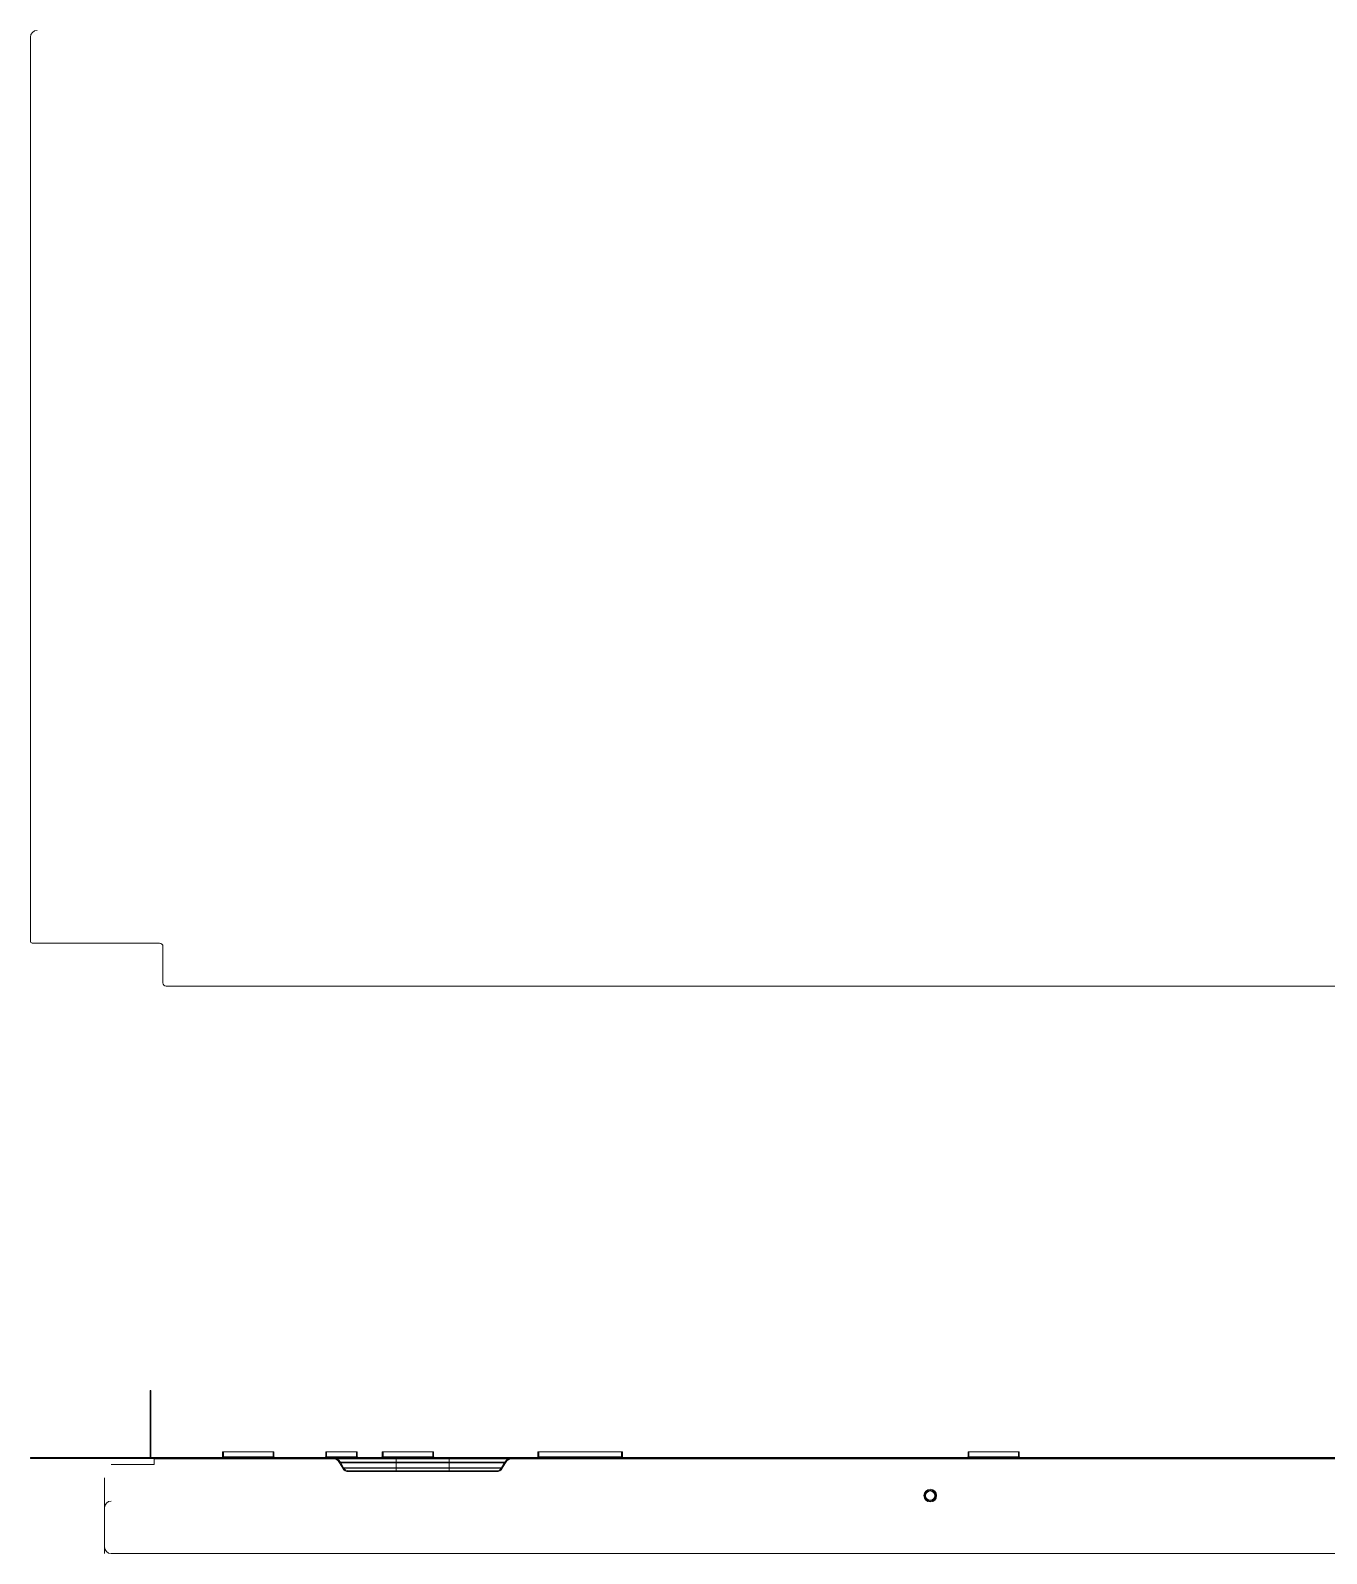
# Model space of a CAD drawing. Header units: millimetres. Extents: x 7272 to 8476, y 7107 to 8261.
# Drawn here: x 7272.3 to 7663.8, y 7106.8 to 7567 of the extents above; entities that cross this region are included whole.
import ezdxf

# ---------------------------------------------------------------- set-up
doc = ezdxf.new("R2010")
doc.units = ezdxf.units.MM
doc.linetypes.add('DASHED', pattern=[0])
doc.layers.add('MATER', color=5, linetype='Continuous')

msp = doc.modelspace()

# ---------------------------------------------------------------- linework, layer by layer
at = {"layer": 'MATER', "color": 155, "linetype": 'Continuous', "lineweight": 13}
for p, q in [((7272.26, 7564.97), (7272.26, 7291.75)), ((7311.28, 7291.25), (7272.76, 7291.25)), ((7312.28, 7279.25), (7312.28, 7290.25)), ((8014.28, 7278.25), (7313.28, 7278.25)), ((7308.66, 7156.09), (7308.41, 7156.09)), ((7308.41, 7156.09), (7308.54, 7156.09)), ((7308.54, 7156.09), (7308.66, 7156.09)), ((7308.41, 7154.86), (7308.66, 7154.86)), ((7272.78, 7135.84), (7272.78, 7135.59)), ((7364.11, 7135.49), (7309.66, 7135.49)), ((7311.28, 7135.59), (7311.28, 7135.84)), ((7312.28, 7135.59), (7312.28, 7135.84)), ((7313.28, 7135.84), (7313.28, 7135.59)), ((7345.8, 7136.09), (7330.3, 7136.09)), ((7366.21, 7136.09), (7361.46, 7136.09)), ((7382.71, 7134.29), (7365.65, 7134.29)), ((7365.87, 7134.42), (7366.85, 7132.72)), ((7370.96, 7136.09), (7366.21, 7136.09)), ((7366.63, 7132.59), (7382.71, 7132.59)), ((7394.01, 7136.09), (7378.51, 7136.09)), ((7382.71, 7134.29), (7382.71, 7135.59)), ((7382.71, 7134.29), (7382.71, 7132.59)), ((7398.71, 7134.29), (7382.71, 7134.29)), ((7382.71, 7131.59), (7382.71, 7132.59)), ((7382.71, 7132.59), (7398.71, 7132.59)), ((7398.71, 7134.29), (7398.71, 7135.59)), ((7415.77, 7134.29), (7398.71, 7134.29)), ((7398.71, 7132.59), (7398.71, 7134.29)), ((7398.71, 7132.59), (7414.79, 7132.59)), ((7398.71, 7131.59), (7398.71, 7132.59)), ((7414.79, 7132.59), (7415.77, 7134.29)), ((7704.24, 7135.49), (7417.31, 7135.49)), ((7451.05, 7136.09), (7425.55, 7136.09)), ((7563.21, 7136.09), (7555.46, 7136.09)), ((7570.96, 7136.09), (7563.21, 7136.09)), ((7382.71, 7131.59), (7398.71, 7131.59))]:
    msp.add_line(p, q, dxfattribs=at)
at = {"layer": 'MATER', "color": 155, "linetype": 'DASHED', "lineweight": 13}
for p, q in [((7308.41, 7156.1), (7308.66, 7156.11)), ((7308.41, 7156.1), (7308.66, 7156.11)), ((7308.66, 7156.1), (7308.41, 7156.09)), ((7308.66, 7156.1), (7308.41, 7156.09)), ((7308.41, 7156.09), (7308.66, 7156.09)), ((7308.41, 7156.09), (7308.66, 7156.09)), ((7308.66, 7156.09), (7308.41, 7156.09)), ((7308.54, 7156.09), (7308.41, 7156.09)), ((7308.66, 7155.62), (7308.41, 7155.62)), ((7308.41, 7155.62), (7308.66, 7155.62)), ((7308.66, 7155.61), (7308.41, 7155.6)), ((7308.41, 7155.59), (7308.66, 7155.6)), ((7308.41, 7155.09), (7308.66, 7155.09)), ((7308.66, 7155.09), (7308.41, 7155.09)), ((7308.66, 7156.09), (7308.54, 7156.09)), ((7308.66, 7155.07), (7308.41, 7155.07)), ((7272.26, 7135.84), (7272.26, 7135.59)), ((7274.26, 7135.59), (7274.26, 7135.84)), ((7309.16, 7135.59), (7309.16, 7135.84)), ((7309.16, 7135.84), (7309.16, 7135.59)), ((7309.16, 7135.84), (7309.16, 7135.59)), ((7309.16, 7135.59), (7309.16, 7135.84)), ((7309.66, 7135.59), (7309.66, 7135.84)), ((7912.31, 7135.84), (7309.66, 7135.84)), ((7309.66, 7135.59), (7309.66, 7135.84)), ((7912.31, 7135.59), (7309.66, 7135.59)), ((7309.66, 7135.49), (7912.31, 7135.49)), ((7312.28, 7135.59), (7312.28, 7135.84)), ((7330.55, 7136.09), (7345.55, 7136.09)), ((7370.96, 7136.09), (7361.46, 7136.09)), ((7361.71, 7136.09), (7370.71, 7136.09)), ((7417.31, 7135.49), (7364.11, 7135.49)), ((7366.63, 7132.59), (7365.65, 7134.29)), ((7365.65, 7134.29), (7382.71, 7134.29)), ((7366.85, 7132.72), (7365.87, 7134.42)), ((7365.87, 7134.42), (7382.71, 7134.42)), ((7382.71, 7134.42), (7365.87, 7134.42)), ((7382.71, 7132.59), (7366.63, 7132.59)), ((7382.71, 7132.72), (7366.85, 7132.72)), ((7366.85, 7132.72), (7382.71, 7132.72)), ((7378.76, 7136.09), (7393.76, 7136.09)), ((7382.71, 7135.84), (7398.71, 7135.84)), ((7398.71, 7135.84), (7382.71, 7135.84)), ((7382.71, 7135.84), (7382.71, 7134.42)), ((7382.71, 7134.42), (7382.71, 7135.84)), ((7398.71, 7135.59), (7382.71, 7135.59)), ((7382.71, 7135.59), (7398.71, 7135.59)), ((7382.71, 7135.59), (7382.71, 7134.29)), ((7398.71, 7134.42), (7382.71, 7134.42)), ((7382.71, 7134.42), (7398.71, 7134.42)), ((7382.71, 7134.42), (7382.71, 7132.72)), ((7382.71, 7132.72), (7382.71, 7134.42)), ((7382.71, 7134.29), (7398.71, 7134.29)), ((7382.71, 7132.59), (7382.71, 7134.29)), ((7382.71, 7131.84), (7382.71, 7132.72)), ((7398.71, 7132.72), (7382.71, 7132.72)), ((7382.71, 7131.84), (7382.71, 7132.72)), ((7382.71, 7132.72), (7398.71, 7132.72)), ((7398.71, 7132.59), (7382.71, 7132.59)), ((7382.71, 7132.59), (7382.71, 7131.59)), ((7398.71, 7135.84), (7398.71, 7134.42)), ((7398.71, 7134.42), (7398.71, 7135.84)), ((7398.71, 7135.59), (7398.71, 7134.29)), ((7398.71, 7134.42), (7415.55, 7134.42)), ((7398.71, 7132.72), (7398.71, 7134.42)), ((7398.71, 7134.42), (7398.71, 7132.72)), ((7415.55, 7134.42), (7398.71, 7134.42)), ((7398.71, 7134.29), (7398.71, 7132.59)), ((7398.71, 7134.29), (7415.77, 7134.29)), ((7398.71, 7132.72), (7398.71, 7131.84)), ((7414.57, 7132.72), (7398.71, 7132.72)), ((7398.71, 7132.72), (7398.71, 7131.84)), ((7398.71, 7132.72), (7414.57, 7132.72)), ((7414.79, 7132.59), (7398.71, 7132.59)), ((7398.71, 7132.59), (7398.71, 7131.59)), ((7415.55, 7134.42), (7414.57, 7132.72)), ((7415.77, 7134.29), (7414.79, 7132.59)), ((7425.8, 7136.09), (7450.8, 7136.09)), ((7570.96, 7136.09), (7555.46, 7136.09)), ((7555.71, 7136.09), (7570.71, 7136.09)), ((7398.71, 7131.84), (7382.71, 7131.84)), ((7398.71, 7131.59), (7382.71, 7131.59))]:
    msp.add_line(p, q, dxfattribs=at)
at = {"layer": 'MATER', "color": 92, "linetype": 'Continuous', "lineweight": 13}
for p, q in [((7308.66, 7156.11), (7308.41, 7156.1)), ((7308.66, 7156.09), (7308.41, 7156.09)), ((7308.41, 7156.09), (7308.41, 7154.86)), ((7308.66, 7156.09), (7308.41, 7156.09)), ((7308.66, 7156.11), (7308.66, 7156.09)), ((7308.66, 7154.86), (7308.66, 7156.09)), ((7308.41, 7135.94), (7308.41, 7154.86)), ((7308.66, 7135.94), (7308.66, 7154.86)), ((7330.3, 7137.54), (7345.8, 7137.54)), ((7330.3, 7137.54), (7330.3, 7136.09)), ((7345.8, 7136.09), (7345.8, 7137.54)), ((7361.46, 7137.54), (7370.96, 7137.54)), ((7361.46, 7137.54), (7361.46, 7136.09)), ((7370.96, 7136.09), (7370.96, 7137.54)), ((7378.51, 7137.54), (7394.01, 7137.54)), ((7378.51, 7137.54), (7378.51, 7136.09)), ((7394.01, 7136.09), (7394.01, 7137.54)), ((7425.55, 7137.54), (7425.55, 7136.09)), ((7425.55, 7137.54), (7451.05, 7137.54)), ((7451.05, 7136.09), (7451.05, 7137.54)), ((7555.46, 7137.54), (7570.96, 7137.54)), ((7555.46, 7137.54), (7555.46, 7136.09)), ((7570.96, 7136.09), (7570.96, 7137.54)), ((7296.66, 7133.69), (7309.66, 7133.69)), ((7309.66, 7135.59), (7309.66, 7135.49)), ((7309.66, 7133.69), (7309.66, 7135.49)), ((7294.66, 7106.84), (7294.66, 7129.69)), ((7900.56, 7106.84), (7296.66, 7106.84))]:
    msp.add_line(p, q, dxfattribs=at)
at = {"layer": 'MATER', "color": 92, "linetype": 'DASHED', "lineweight": 13}
for p, q in [((7308.66, 7156.1), (7308.41, 7156.1)), ((7308.66, 7138.39), (7308.41, 7138.39)), ((7308.66, 7137.31), (7308.41, 7137.31)), ((7308.66, 7136.72), (7308.41, 7136.72)), ((7330.55, 7137.54), (7330.55, 7136.09)), ((7345.55, 7136.09), (7345.55, 7137.54)), ((7361.71, 7137.54), (7361.71, 7136.09)), ((7370.71, 7136.09), (7370.71, 7137.54)), ((7378.76, 7137.54), (7378.76, 7136.09)), ((7393.76, 7136.09), (7393.76, 7137.54)), ((7425.8, 7137.54), (7425.8, 7136.09)), ((7450.8, 7136.09), (7450.8, 7137.54)), ((7555.71, 7137.54), (7555.71, 7136.09)), ((7570.71, 7136.09), (7570.71, 7137.54)), ((7309.66, 7135.59), (7309.66, 7135.84)), ((7309.91, 7135.59), (7309.91, 7135.84)), ((7310.66, 7135.59), (7310.66, 7135.84))]:
    msp.add_line(p, q, dxfattribs=at)
at = {"layer": 'MATER', "color": 30, "linetype": 'Continuous', "lineweight": 13}
for p, q in [((7272.26, 7135.59), (7272.26, 7135.84)), ((7272.26, 7135.84), (7272.28, 7135.84)), ((7272.28, 7135.59), (7272.26, 7135.59)), ((7272.28, 7135.84), (7272.28, 7135.59)), ((8014.28, 7135.84), (7313.28, 7135.84)), ((8014.28, 7135.59), (7313.28, 7135.59)), ((7366.63, 7132.59), (7365.65, 7134.29)), ((7415.77, 7134.29), (7414.79, 7132.59)), ((7382.71, 7131.59), (7368.36, 7131.59)), ((7398.71, 7131.59), (7382.71, 7131.59)), ((7413.05, 7131.59), (7398.71, 7131.59))]:
    msp.add_line(p, q, dxfattribs=at)
at = {"layer": 'MATER', "color": 1, "linetype": 'Continuous', "lineweight": 13}
for p, q in [((7272.28, 7135.84), (7272.78, 7135.84)), ((7272.78, 7135.59), (7272.28, 7135.59)), ((7311.28, 7135.84), (7272.78, 7135.84)), ((7311.28, 7135.59), (7272.78, 7135.59)), ((7311.28, 7135.84), (7312.28, 7135.84)), ((7312.28, 7135.59), (7311.28, 7135.59)), ((7312.28, 7135.59), (7312.28, 7135.84)), ((7312.28, 7135.84), (7313.28, 7135.84)), ((7313.28, 7135.59), (7312.28, 7135.59))]:
    msp.add_line(p, q, dxfattribs=at)
at = {"layer": 'MATER', "color": 30, "linetype": 'DASHED', "lineweight": 13}
for p, q in [((7309.92, 7135.84), (7309.92, 7135.59)), ((7366.85, 7132.72), (7365.87, 7134.42)), ((7415.55, 7134.42), (7414.57, 7132.72)), ((7516.81, 7135.84), (7516.81, 7135.59)), ((7519.61, 7135.59), (7519.61, 7135.84)), ((7368.36, 7131.84), (7382.71, 7131.84)), ((7382.71, 7131.84), (7398.71, 7131.84)), ((7398.71, 7131.84), (7413.05, 7131.84))]:
    msp.add_line(p, q, dxfattribs=at)
at = {"layer": 'MATER', "color": 155, "linetype": 'DASHED', "lineweight": 13}
msp.add_circle((7544.05, 7124.34), 1.9, dxfattribs=at)
at = {"layer": 'MATER', "color": 155, "linetype": 'Continuous', "lineweight": 13}
msp.add_circle((7544.05, 7124.34), 1.9, dxfattribs=at)
at = {"layer": 'MATER', "color": 92, "linetype": 'Continuous', "lineweight": 13}
for radius in [1.65, 1.4]:
    msp.add_circle((7544.05, 7124.34), radius, dxfattribs=at)
at = {"layer": 'MATER', "color": 155, "linetype": 'Continuous', "lineweight": 13}
for centre, radius, start, end in [((7274.26, 7564.97), 2, 90, 180), ((7272.76, 7291.75), 0.5, 180, 270), ((7311.28, 7290.25), 1, 0, 90), ((7313.28, 7279.25), 1, 180, 270), ((7544.05, 7124.34), 1.65, 270.0056, 270), ((7544.05, 7124.34), 1.4, 90, 270), ((7544.05, 7124.34), 1.4, 270, 90)]:
    msp.add_arc(centre, radius, start, end, dxfattribs=at)
at = {"layer": 'MATER', "color": 92, "linetype": 'Continuous', "lineweight": 13}
for centre, radius, start, end in [((7308.76, 7135.94), 0.35, 180, 196.6022), ((7308.76, 7135.94), 0.1, 180, 270), ((7330.05, 7136.09), 0.25, 270, 0), ((7346.05, 7136.09), 0.25, 180, 270), ((7361.21, 7136.09), 0.25, 270, 0), ((7371.21, 7136.09), 0.25, 180, 270), ((7378.26, 7136.09), 0.25, 270, 0), ((7394.26, 7136.09), 0.25, 180, 270), ((7425.3, 7136.09), 0.25, 270, 0), ((7451.3, 7136.09), 0.25, 180, 270), ((7555.21, 7136.09), 0.25, 270, 0), ((7571.21, 7136.09), 0.25, 180, 270), ((7296.66, 7120.69), 2, 90, 180), ((7296.66, 7108.84), 2, 180, 270)]:
    msp.add_arc(centre, radius, start, end, dxfattribs=at)
at = {"layer": 'MATER', "color": 92, "linetype": 'DASHED', "lineweight": 13}
for centre, radius, start, end in [((7308.76, 7135.94), 0.35, 196.6021, 270), ((7330.05, 7136.09), 0.5, 270, 0), ((7346.05, 7136.09), 0.5, 180, 270), ((7361.21, 7136.09), 0.5, 270, 0), ((7371.21, 7136.09), 0.5, 180, 270), ((7378.26, 7136.09), 0.5, 270, 0), ((7394.26, 7136.09), 0.5, 180, 270), ((7425.3, 7136.09), 0.5, 270, 0), ((7451.3, 7136.09), 0.5, 180, 270), ((7555.21, 7136.09), 0.5, 270, 0), ((7571.21, 7136.09), 0.5, 180, 270)]:
    msp.add_arc(centre, radius, start, end, dxfattribs=at)
at = {"layer": 'MATER', "color": 30, "linetype": 'DASHED', "lineweight": 13}
for centre, radius, start, end in [((7363.4, 7132.99), 2.85, 30, 90), ((7368.36, 7133.59), 1.75, 210, 270), ((7413.05, 7133.59), 1.75, 270, 330), ((7418.02, 7132.99), 2.85, 90, 150)]:
    msp.add_arc(centre, radius, start, end, dxfattribs=at)
at = {"layer": 'MATER', "color": 30, "linetype": 'Continuous', "lineweight": 13}
for centre, radius, start, end in [((7363.4, 7132.99), 2.6, 30, 90), ((7368.36, 7133.59), 2, 210, 270), ((7413.05, 7133.59), 2, 270, 330), ((7418.02, 7132.99), 2.6, 90, 150)]:
    msp.add_arc(centre, radius, start, end, dxfattribs=at)

doc.saveas('drawing.dxf')
